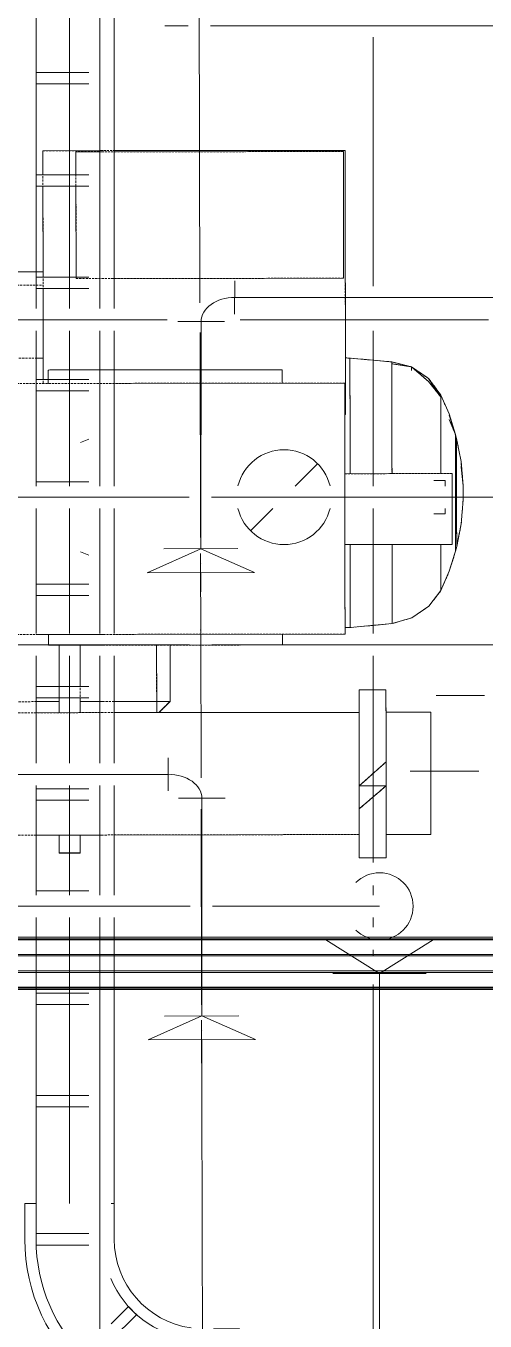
# Model space of a CAD drawing. Header units: centimetres. Extents: x -1906 to 5208, y -261 to 2955.
# Drawn here: x -1069.6 to -966.9, y 640.8 to 930.2 of the extents above; entities that cross this region are included whole.
import ezdxf

# ---------------------------------------------------------------- set-up
doc = ezdxf.new("R2010")
doc.units = ezdxf.units.CM
doc.linetypes.add('_Overhead', pattern=[0.47625, 0.3175, -0.15875])
doc.linetypes.add('Hidden', pattern=[0.714375, 0.47625, -0.238125])
for name, color, linetype, lineweight in [('A-DETL-HDLN', 7, 'Hidden', 18), ('E-CABL-TRAY', 7, 'Continuous', 18), ('E-CABL-TRAY-CNTR', 7, 'Continuous', 18), ('M-EQPM', 7, 'Continuous', 18), ('M-HVAC-DUCT', 7, 'Continuous', 18), ('P-PIPE', 7, 'Continuous', 18), ('S-BEAM', 7, 'Continuous', 18)]:
    doc.layers.add(name, color=color, linetype=linetype, lineweight=lineweight)
doc.layers.add('M-HVAC-DUCT-ANNO', color=7, linetype='Continuous', lineweight=18, true_color=0x007f00)

# ---------------------------------------------------------------- blocks, each defined once
blk = doc.blocks.new('Costanera Perfil Z - Parametrizado - h_22cm-V7-N01 - Planta trazado tuberias refrig exist_ - detalle 1')
at = {"layer": 'S-BEAM', "color": 254, "true_color": 0xcccccc}
for p, q in [((-5.84, 2399.57), (-5.84, 785.67)), ((-5.54, 2399.57), (-5.54, 785.67)), ((-5.5, 785.67), (-5.5, 2399.57)), ((-5.26, 2399.57), (-5.26, 785.67)), ((1.67, 2399.57), (1.67, 785.67)), ((2.01, 2399.57), (2.01, 785.67)), ((-2.01, 1586.08), (-2.01, 792.31)), ((-1.67, 1586.08), (-1.67, 792.31)), ((5.26, 1586.08), (5.26, 792.31)), ((5.5, 1586.08), (5.5, 792.31)), ((5.54, 1586.08), (5.54, 792.31)), ((5.84, 1586.08), (5.84, 792.31))]:
    blk.add_line(p, q, dxfattribs=at)
blk = doc.blocks.new('PQ_RVR_EST-01_ZZ_ZZ_MO_T_A_rvt-1-N01 - Planta trazado tuberias refrig exist_ - detalle 1')
at = {"layer": 'S-BEAM', "color": 254, "linetype": '_Overhead', "lineweight": 18, "true_color": 0xd4d4d4, "rotation": 269.9999999999998}
blk.add_blockref('Costanera Perfil Z - Parametrizado - h_22cm-V7-N01 - Planta trazado tuberias refrig exist_ - detalle 1', (-2533.25, 720.72), dxfattribs=at)
blk = doc.blocks.new('M_Round Transition - Angle - Reducción 45_-1376418-N01 - Planta trazado tuberias refrig exist_ - detalle 1')
at = {"layer": 'M-HVAC-DUCT', "color": 5, "true_color": 0x0000ff}
for p, q in [((7.46, 12.21), (5.65, 12.96)), ((5.65, -12.96), (7.46, -12.21))]:
    blk.add_line(p, q, dxfattribs=at)
blk = doc.blocks.new('EPC_Codo 90_ - Codo 90_-V38-N01 - Planta trazado tuberias refrig exist_ - detalle 1')
at = {"layer": 'E-CABL-TRAY'}
for p, q in [((-7.46, 38), (-10, 38)), ((-10, 38), (-10, 32.19)), ((-7.46, 32.2), (-7.46, 38)), ((10, 38), (7.46, 38)), ((7.46, 38), (7.46, 32.23)), ((10, 32.24), (10, 38)), ((-14.96, 13.16), (-13.16, 14.96)), ((-13.16, 14.96), (-7.51, 9.31)), ((-11.1, 9.31), (-14.96, 13.16)), ((-38, 9.31), (-38, 10)), ((-38, 10), (-30, 10)), ((-31.27, -7.46), (-31.27, 4.31)), ((-28.73, 4.31), (-28.73, -7.35)), ((-4.51, 2.71), (-6.1, 4.31)), ((-38, -10), (-38, -7.46)), ((-38, -7.46), (-30, -7.46)), ((-30, -10), (-38, -10))]:
    blk.add_line(p, q, dxfattribs=at)
for radius, start, end in [(20, 270, 351.8868), (22.54, 292.7436, 352.8159), (37.46, 326.33, 355.744), (40, 328.7866, 356.0225), (40, 270, 320.0324), (37.46, 270, 316.504)]:
    blk.add_arc((-30, 30), radius, start, end, dxfattribs=at)
blk = doc.blocks.new('bomba2 - bomba2-1346954-N01 - Planta trazado tuberias refrig exist_ - detalle 1')
at = {"layer": 'A-DETL-HDLN'}
for p, q in [((-143.42, 77.84), (-143.41, 80.06)), ((-143.42, 77.84), (-143.41, 80.06)), ((-143.41, 80.06), (-143.41, 80.82)), ((-143.41, 80.06), (-143.41, 80.82)), ((-137.41, 80.82), (-143.41, 80.82)), ((-137.42, 77.84), (-137.41, 80.06)), ((-137.41, 80.06), (-137.42, 77.84)), ((-137.41, 80.06), (-137.41, 80.82)), ((-137.41, 80.82), (-137.4, 80.06)), ((-137.4, 80.06), (-137.41, 80.82)), ((-137.41, 80.82), (-137.41, 80.06)), ((-137.4, 80.06), (-137.4, 77.84)), ((-137.4, 77.84), (-137.4, 80.06)), ((-75.04, 79.71), (-70.35, 79.71)), ((-75.04, 79.71), (-75.04, 79.61)), ((-70.35, 79.71), (-75.04, 79.71)), ((-75.04, 79.71), (-75.04, 79.61)), ((-70.36, 79.61), (-75.04, 79.61)), ((-75.04, 75.67), (-75.04, 79.61)), ((-75.04, 75.67), (-75.04, 79.61)), ((-70.36, 79.61), (-75.04, 79.61)), ((-70.36, 79.61), (-70.35, 79.71)), ((-70.35, 79.71), (-70.36, 79.61)), ((-70.36, 75.68), (-70.36, 79.61)), ((-70.36, 75.68), (-70.36, 79.61)), ((-70.35, 79.71), (-70.35, 75.68)), ((-70.35, 75.68), (-70.35, 79.71)), ((-153.41, 74.16), (-153.41, 75.62)), ((-153.41, 75.62), (-153.41, 74.16)), ((-143.42, 75.62), (-153.41, 75.62)), ((-143.42, 74.35), (-143.42, 77.84)), ((-143.42, 74.35), (-143.42, 77.84)), ((-137.42, 74.35), (-137.42, 77.84)), ((-137.42, 77.84), (-137.42, 74.35)), ((106.68, 75.81), (-137.41, 75.62)), ((-137.41, 75.62), (-137.41, 74.16)), ((-137.41, 75.62), (-137.41, 74.16)), ((-137.4, 77.84), (-137.39, 75.62)), ((-137.39, 75.62), (-137.4, 77.84)), ((-153.42, 71.38), (-153.41, 74.16)), ((-153.41, 74.16), (-153.42, 71.38)), ((-143.43, 69.86), (-143.42, 74.35)), ((-143.43, 69.86), (-143.42, 74.35)), ((-137.43, 69.86), (-137.42, 74.35)), ((-137.42, 74.35), (-137.43, 69.86)), ((-137.41, 74.16), (-137.42, 71.38)), ((-137.41, 74.16), (-137.42, 71.38)), ((-153.42, 67.59), (-153.42, 71.38)), ((-153.42, 67.59), (-153.42, 71.38)), ((-143.43, 64.74), (-137.43, 69.86)), ((-137.43, 69.86), (-143.43, 64.74)), ((-143.43, 64.74), (-143.43, 69.86)), ((-143.43, 64.74), (-143.43, 69.86)), ((-137.43, 64.74), (-137.43, 69.86)), ((-137.43, 69.86), (-137.43, 64.74)), ((-137.42, 71.38), (-137.42, 67.59)), ((-137.42, 71.38), (-137.42, 67.59)), ((-153.42, 63.2), (-153.42, 67.59)), ((-153.42, 63.2), (-153.42, 67.59)), ((-137.42, 67.59), (-137.42, 63.2)), ((-137.42, 67.59), (-137.42, 63.2)), ((-143.43, 59.4), (-137.43, 64.74)), ((-143.43, 59.4), (-137.43, 64.74)), ((-143.43, 59.4), (-143.43, 64.74)), ((-137.43, 64.74), (-143.43, 64.74)), ((-143.43, 64.74), (-137.43, 64.74)), ((-143.43, 59.4), (-143.43, 64.74)), ((-137.43, 59.4), (-137.43, 64.74)), ((-137.43, 64.74), (-137.43, 59.4)), ((-153.42, 58.69), (-153.42, 63.2)), ((-153.42, 58.69), (-153.42, 63.2)), ((-137.42, 63.2), (-137.42, 58.69)), ((-137.42, 63.2), (-137.42, 58.69)), ((-153.42, 54.55), (-153.42, 58.69)), ((-153.42, 54.55), (-153.42, 58.69)), ((-143.43, 54.28), (-143.43, 59.4)), ((-143.43, 54.28), (-143.43, 59.4)), ((-137.43, 54.28), (-137.43, 59.4)), ((-137.43, 59.4), (-137.43, 54.28)), ((-137.42, 58.69), (-137.42, 54.55)), ((-137.42, 58.69), (-137.42, 54.55)), ((-153.42, 51.22), (-153.42, 54.55)), ((-153.42, 51.22), (-153.42, 54.55)), ((-143.42, 49.79), (-143.43, 54.28)), ((-143.42, 49.79), (-143.43, 54.28)), ((-137.42, 49.79), (-137.43, 54.28)), ((-137.43, 54.28), (-137.42, 49.79)), ((-137.42, 54.55), (-137.42, 51.22)), ((-137.42, 54.55), (-137.42, 51.22)), ((-153.41, 49.07), (-153.42, 51.22)), ((-153.41, 49.07), (-153.42, 51.22)), ((-143.42, 46.29), (-143.42, 49.79)), ((-143.42, 46.29), (-143.42, 49.79)), ((-137.42, 51.22), (-137.41, 49.07)), ((-137.42, 51.22), (-137.41, 49.07)), ((-137.42, 46.29), (-137.42, 49.79)), ((-137.42, 49.79), (-137.42, 46.29)), ((-153.41, 48.32), (-153.41, 49.07)), ((-153.41, 48.32), (-153.41, 49.07)), ((-153.41, 48.32), (-143.42, 48.32)), ((-137.41, 48.32), (-137.41, 49.07)), ((-137.41, 48.32), (-137.41, 49.07)), ((-137.41, 48.32), (106.68, 48.32)), ((-137.4, 46.29), (-137.39, 48.32)), ((-137.4, 46.29), (-137.39, 48.32)), ((-95.16, 45.82), (-92.66, 48.32)), ((-92.66, 48.32), (-95.16, 45.82)), ((-92.16, 45.85), (-92.16, 48.32)), ((-92.16, 45.85), (-92.16, 48.32)), ((-75.04, 48.32), (-75.04, 33.24)), ((-75.04, 48.32), (-75.04, 33.24)), ((-70.36, 33.24), (-70.36, 48.32)), ((-70.36, 33.24), (-70.36, 48.32)), ((-70.35, 48.32), (-70.35, 33.24)), ((-70.35, 33.24), (-70.35, 48.32)), ((-143.41, 44.08), (-143.42, 46.29)), ((-143.41, 44.08), (-143.42, 46.29)), ((-143.41, 43.32), (-143.41, 44.08)), ((-143.41, 43.32), (-143.41, 44.08)), ((-137.41, 44.08), (-137.42, 46.29)), ((-137.41, 44.08), (-137.42, 46.29)), ((-137.41, 44.08), (-137.41, 43.32)), ((-137.41, 43.32), (-137.4, 44.08)), ((-137.41, 44.08), (-137.41, 43.32)), ((-137.41, 43.32), (-137.4, 44.08)), ((-137.4, 44.08), (-137.4, 46.29)), ((-137.4, 44.08), (-137.4, 46.29)), ((-95.16, 45.82), (-92.16, 45.85)), ((-95.16, 45.82), (-92.16, 45.85)), ((-95.16, 45.82), (-95.16, 33.24)), ((-95.16, 33.24), (-95.16, 45.82)), ((-75.04, 45.85), (-92.16, 45.85)), ((-92.16, 45.85), (-92.16, 33.24)), ((-75.04, 45.85), (-92.16, 45.85)), ((-92.16, 33.24), (-92.16, 45.85)), ((78.73, 45.85), (-70.35, 45.85)), ((78.73, 45.85), (-70.35, 45.85)), ((-143.41, 43.32), (-137.41, 43.32)), ((-120.28, 30.83), (-120.28, 33.24)), ((-67.98, 33.24), (-120.28, 33.24)), ((-120.28, 30.83), (-120.28, 33.24)), ((-67.98, 33.24), (-120.28, 33.24)), ((-67.98, 30.83), (-67.98, 33.24)), ((-67.98, 30.83), (-67.98, 33.24)), ((-144.82, 28.5), (-135.45, 29.36)), ((-135.45, 28.95), (-135.45, 29.36)), ((-135.45, 29.36), (-135.45, 28.95)), ((-135.45, 29.36), (-134.28, 29.35)), ((-135.45, 26.94), (-135.45, 28.95)), ((-135.45, 28.95), (-135.45, 26.94)), ((-134.28, 30.83), (-134.28, 30.63)), ((-134.28, 30.63), (-134.28, 30.83)), ((-134.28, 30.83), (-54.28, 30.83)), ((-134.28, 30.63), (-134.28, 29.8)), ((-134.28, 29.8), (-134.28, 30.63)), ((-134.28, 29.8), (-134.28, 28.4)), ((-134.28, 28.4), (-134.28, 29.8)), ((-149.24, 27.18), (-153.02, 24.64)), ((-144.82, 28.5), (-149.24, 27.18)), ((-145.24, 28.37), (-144.82, 28.5)), ((-144.82, 28.5), (-144.82, 28.1)), ((-144.82, 28.5), (-144.82, 28.1)), ((-144.82, 28.1), (-144.82, 26.15)), ((-144.82, 28.1), (-144.82, 26.15)), ((-144.82, 26.15), (-144.82, 22.75)), ((-144.82, 26.15), (-144.82, 22.75)), ((-135.45, 23.44), (-135.45, 26.94)), ((-135.45, 26.94), (-135.45, 23.44)), ((-134.28, 28.4), (-134.28, 26.48)), ((-134.28, 26.48), (-134.28, 28.4)), ((-134.28, 26.48), (-134.28, 24.14)), ((-134.28, 24.14), (-134.28, 26.48)), ((-155.74, 21.09), (-153.02, 24.64)), ((-135.45, 18.64), (-135.45, 23.44)), ((-135.45, 23.44), (-135.45, 18.64)), ((-134.28, 24.14), (-134.28, 21.44)), ((-134.28, 21.44), (-134.28, 24.14)), ((-155.74, 21.09), (-157.6, 16.83)), ((-155.74, 21.09), (-156.47, 19.41)), ((-155.34, 21.61), (-155.74, 21.09)), ((-155.74, 21.09), (-155.74, 20.68)), ((-155.74, 21.09), (-155.74, 20.68)), ((-155.74, 20.68), (-155.74, 18.69)), ((-155.74, 18.69), (-155.74, 20.68)), ((-144.82, 22.75), (-144.82, 18.08)), ((-144.82, 18.08), (-144.82, 22.75)), ((-134.28, 21.44), (-134.28, 18.46)), ((-134.28, 18.46), (-134.28, 21.44)), ((-155.74, 18.69), (-155.74, 15.25)), ((-155.74, 18.69), (-155.74, 15.25)), ((-144.82, 18.08), (-144.82, 12.4)), ((-144.82, 12.4), (-144.82, 18.08)), ((-135.45, 12.79), (-135.45, 18.64)), ((-135.45, 18.64), (-135.45, 12.79)), ((-134.28, 18.46), (-134.28, 11.9)), ((-134.28, 11.9), (-134.28, 18.46)), ((-157.6, 16.83), (-159, 12.3)), ((-155.74, 15.25), (-155.74, 10.84)), ((-155.74, 15.25), (-155.74, 10.84)), ((-159.26, 11.3), (-159, 12.3)), ((-159, 12.3), (-159, 10.73)), ((-159, 12.3), (-159, 10.73)), ((-144.82, 12.4), (-144.82, 10.84)), ((-144.82, 12.4), (-144.82, 10.84)), ((-135.45, 10.84), (-135.45, 12.79)), ((-135.45, 10.84), (-135.45, 12.79)), ((-134.28, 11.9), (-134.28, 4.89)), ((-134.28, 4.89), (-134.28, 11.9)), ((-159.26, 11.3), (-160.29, 6.22)), ((-160.29, 6.22), (-159.26, 11.3)), ((-159.26, 11.3), (-159.26, 9.85)), ((-159.26, 11.3), (-159.26, 9.85)), ((-159.26, 9.85), (-159.26, 7.12)), ((-159.26, 7.12), (-159.26, 9.85)), ((-159, 10.73), (-159, 7.77)), ((-159, 10.73), (-159, 7.77)), ((-158.28, 10.05), (-158.28, 10.84)), ((-158.28, 10.05), (-158.28, 10.84)), ((-158.28, 10.84), (-134.28, 10.84)), ((-158.28, 7.85), (-158.28, 10.05)), ((-158.28, 10.05), (-158.28, 7.85)), ((-160.71, 0.85), (-160.29, 6.22)), ((-159.26, 7.12), (-159.26, 3.44)), ((-159.26, 3.44), (-159.26, 7.12)), ((-159, 3.79), (-159, 7.77)), ((-159, 3.79), (-159, 7.77)), ((-158.28, 4.68), (-158.28, 7.85)), ((-158.28, 7.85), (-158.28, 4.68)), ((-159.26, -0.74), (-159.26, 3.44)), ((-159.26, -0.74), (-159.26, 3.44)), ((-159, -0.74), (-159, 3.79)), ((-159, 3.79), (-159, -0.74)), ((-158.28, 1.15), (-158.28, 4.68)), ((-158.28, 4.68), (-158.28, 1.15)), ((-134.28, 4.89), (-134.28, -2.23)), ((-134.28, -2.23), (-134.28, 4.89)), ((-160.75, -0.74), (-160.71, 0.85)), ((-160.71, 0.85), (-160.75, -0.74)), ((-160.71, 0.3), (-160.75, -0.74)), ((-160.71, 0.3), (-160.75, -0.74)), ((-160.71, 0.85), (-160.71, 0.3)), ((-160.71, 0.3), (-160.71, 0.85)), ((-160.71, -0.74), (-160.71, 0.3)), ((-160.71, 0.3), (-160.71, -0.74)), ((-158.28, -2.03), (-158.28, 1.15)), ((-158.28, -2.03), (-158.28, 1.15)), ((-160.75, -0.74), (-160.71, -0.74)), ((-160.71, -0.74), (-160.75, -0.74)), ((-160.71, -2.33), (-160.75, -0.74)), ((-160.71, -2.33), (-160.75, -0.74)), ((-160.75, -0.74), (-160.71, -1.78)), ((-160.71, -1.78), (-160.75, -0.74)), ((-160.71, -1.78), (-160.71, -0.74)), ((-160.71, -0.74), (-160.71, -1.78)), ((-160.71, -1.78), (-160.71, -2.33)), ((-160.71, -2.33), (-160.71, -1.78)), ((-160.71, -2.33), (-160.29, -6.66)), ((-160.29, -6.66), (-160.71, -2.33)), ((-160.71, -2.33), (-160.29, -7.7)), ((-160.71, -2.33), (-160.29, -7.7)), ((-160.71, -2.33), (-160.29, -7.59)), ((-160.29, -7.59), (-160.71, -2.33)), ((-160.29, -7.23), (-160.71, -2.33)), ((-160.29, -7.23), (-160.71, -2.33)), ((-159.26, -0.74), (-159.26, -4.92)), ((-159.26, -0.74), (-159.26, -4.92)), ((-159, -5.27), (-159, -0.74)), ((-159, -0.74), (-159, -5.27)), ((-158.28, -4.22), (-158.28, -2.03)), ((-158.28, -4.22), (-158.28, -2.03)), ((-134.28, -2.23), (-134.28, -9.1)), ((-134.28, -9.1), (-134.28, -2.23)), ((-159.26, -4.92), (-159.26, -8.6)), ((-159.26, -8.6), (-159.26, -4.92)), ((-159, -5.27), (-159, -9.25)), ((-159, -5.27), (-159, -9.25)), ((-158.28, -5.01), (-158.28, -4.22)), ((-158.28, -4.22), (-158.28, -5.01)), ((-158.28, -5.01), (-134.28, -5.01)), ((-158.28, -5.01), (-134.28, -5.01)), ((-155.74, -6.64), (-155.74, -5.01)), ((-155.74, -5.01), (-155.74, -6.64)), ((-144.82, -5.01), (-144.82, -7.49)), ((-144.82, -5.01), (-144.82, -7.49)), ((-135.45, -7.69), (-135.45, -5.01)), ((-135.45, -5.01), (-135.45, -7.69)), ((-160.29, -7.7), (-159.26, -12.78)), ((-160.29, -7.7), (-159.26, -12.78)), ((-159.26, -8.6), (-159.26, -11.33)), ((-159.26, -8.6), (-159.26, -11.33)), ((-155.74, -6.64), (-155.74, -12.11)), ((-155.74, -12.11), (-155.74, -6.64)), ((-144.82, -7.49), (-144.82, -13.88)), ((-144.82, -7.49), (-144.82, -13.88)), ((-135.45, -7.69), (-135.45, -14.27)), ((-135.45, -7.69), (-135.45, -14.27)), ((-159.26, -11.33), (-159.26, -12.78)), ((-159.26, -12.78), (-159.26, -11.33)), ((-159, -9.25), (-159, -12.21)), ((-159, -9.25), (-159, -12.21)), ((-134.28, -9.1), (-134.28, -12.33)), ((-134.28, -12.33), (-134.28, -9.1)), ((-159.26, -12.78), (-159, -13.78)), ((-159, -12.21), (-159, -13.78)), ((-159, -12.21), (-159, -13.78)), ((-157.6, -17.13), (-159, -13.78)), ((-157.6, -17.13), (-159, -13.78)), ((-157.6, -18.07), (-159, -13.78)), ((-157.6, -18.07), (-159, -13.78)), ((-157.6, -18.39), (-159, -13.78)), ((-157.6, -18.39), (-159, -13.78)), ((-155.74, -12.11), (-155.74, -16.73)), ((-155.74, -16.73), (-155.74, -12.11)), ((-144.82, -13.88), (-144.82, -19.56)), ((-144.82, -13.88), (-144.82, -19.56)), ((-135.45, -14.27), (-135.45, -20.12)), ((-135.45, -14.27), (-135.45, -20.12)), ((-134.28, -12.33), (-134.28, -15.36)), ((-134.28, -15.36), (-134.28, -12.33)), ((-155.74, -16.73), (-155.74, -20.17)), ((-155.74, -16.73), (-155.74, -20.17)), ((-134.28, -15.36), (-134.28, -18.11)), ((-134.28, -18.11), (-134.28, -15.36)), ((-157.6, -18.39), (-155.74, -22.57)), ((-155.74, -20.17), (-155.74, -22.16)), ((-155.74, -20.17), (-155.74, -22.16)), ((-144.82, -19.56), (-144.82, -24.23)), ((-144.82, -19.56), (-144.82, -24.23)), ((-135.45, -20.12), (-135.45, -24.92)), ((-135.45, -20.12), (-135.45, -24.92)), ((-134.43, -18.26), (-134.28, -18.26)), ((-134.43, -18.26), (-134.43, -77.26)), ((-134.43, -18.26), (-134.43, -77.26)), ((-134.43, -18.26), (-134.28, -18.26)), ((-134.28, -18.11), (-134.28, -20.52)), ((-134.28, -20.52), (-134.28, -18.11)), ((-153.02, -25.6), (-155.74, -22.16)), ((-153.02, -25.6), (-155.74, -22.16)), ((-155.74, -22.16), (-153.02, -26.29)), ((-155.74, -22.16), (-155.74, -22.57)), ((-155.74, -22.16), (-153.02, -26.29)), ((-155.74, -22.16), (-155.74, -22.57)), ((-155.74, -22.57), (-153.02, -26.29)), ((-155.74, -22.57), (-153.02, -26.29)), ((-134.28, -20.52), (-134.28, -22.51)), ((-134.28, -22.51), (-134.28, -20.52)), ((-134.28, -22.51), (-134.28, -24.01)), ((-134.28, -24.01), (-134.28, -22.51)), ((-153.02, -25.6), (-149.24, -28.85)), ((-153.02, -25.6), (-149.24, -28.85)), ((-144.82, -24.23), (-144.82, -27.63)), ((-144.82, -24.23), (-144.82, -27.63)), ((-135.45, -24.92), (-135.45, -28.42)), ((-135.45, -24.92), (-135.45, -28.42)), ((-134.28, -24.01), (-134.28, -24.94)), ((-134.28, -24.94), (-134.28, -24.01)), ((-134.28, -24.94), (-134.28, -25.26)), ((-134.28, -25.26), (-134.28, -24.94)), ((-134.28, -25.26), (-54.28, -25.26)), ((-120.28, -28.26), (-120.28, -25.26)), ((-120.28, -25.26), (-120.28, -28.26)), ((-67.98, -28.26), (-67.98, -25.26)), ((-67.98, -25.26), (-67.98, -28.26)), ((-66.87, -77.26), (-66.87, -25.26)), ((-66.87, -77.26), (-66.87, -25.26)), ((-149.24, -28.85), (-153.02, -26.29)), ((-153.02, -26.29), (-149.24, -28.85)), ((-149.24, -28.09), (-149.24, -28.85)), ((-149.24, -28.09), (-149.24, -28.85)), ((-149.24, -28.85), (-144.82, -29.58)), ((-144.82, -29.58), (-149.24, -28.85)), ((-149.24, -28.85), (-144.82, -29.98)), ((-144.82, -29.98), (-149.24, -28.85)), ((-144.82, -27.63), (-144.82, -29.58)), ((-144.82, -29.58), (-144.82, -27.63)), ((-135.45, -30.43), (-135.45, -28.42)), ((-135.45, -28.42), (-135.45, -30.43)), ((-67.98, -28.26), (-120.28, -28.26)), ((-120.28, -28.26), (-67.98, -28.26)), ((-144.82, -29.58), (-144.82, -29.98)), ((-144.82, -29.58), (-144.82, -29.98)), ((-144.82, -29.98), (-135.45, -30.84)), ((-135.45, -30.84), (-135.45, -30.43)), ((-135.45, -30.43), (-135.45, -30.84)), ((-135.45, -30.84), (-134.43, -30.88)), ((-135.45, -30.84), (-134.43, -30.88)), ((8.52, -30.94), (-66.87, -30.94)), ((-74.25, -48.69), (-134.03, -48.69)), ((-134.03, -48.69), (-134.03, -77)), ((-74.25, -48.69), (-134.03, -48.69)), ((-134.03, -77), (-134.03, -48.69)), ((-74.25, -77), (-74.25, -48.69)), ((-74.25, -77), (-74.25, -48.69)), ((100.41, -47.2), (-66.87, -47.2)), ((100.41, -47.2), (-66.87, -47.2)), ((-66.87, -50.2), (100.41, -50.2)), ((100.41, -50.2), (-66.87, -50.2)), ((-66.87, -77.26), (-134.43, -77.26)), ((-66.87, -77.26), (-134.43, -77.26)), ((-134.03, -77), (-74.25, -77)), ((-74.25, -77), (-134.03, -77))]:
    blk.add_line(p, q, dxfattribs=at)
at = {"layer": 'M-EQPM'}
for p, q in [((-143.42, 77.84), (-143.41, 80.06)), ((-143.42, 77.84), (-143.41, 80.06)), ((-143.41, 80.06), (-143.41, 80.82)), ((-143.41, 80.06), (-143.41, 80.82)), ((-137.41, 80.82), (-143.41, 80.82)), ((-137.42, 77.84), (-137.41, 80.06)), ((-137.41, 80.06), (-137.42, 77.84)), ((-137.41, 80.06), (-137.41, 80.82)), ((-137.41, 80.82), (-137.4, 80.06)), ((-137.4, 80.06), (-137.41, 80.82)), ((-137.41, 80.82), (-137.41, 80.06)), ((-137.4, 80.06), (-137.4, 77.84)), ((-137.4, 77.84), (-137.4, 80.06)), ((-75.04, 79.71), (-70.35, 79.71)), ((-75.04, 79.71), (-75.04, 79.61)), ((-70.35, 79.71), (-75.04, 79.71)), ((-75.04, 79.71), (-75.04, 79.61)), ((-70.36, 79.61), (-75.04, 79.61)), ((-75.04, 75.67), (-75.04, 79.61)), ((-75.04, 75.67), (-75.04, 79.61)), ((-70.36, 79.61), (-75.04, 79.61)), ((-70.36, 79.61), (-70.35, 79.71)), ((-70.35, 79.71), (-70.36, 79.61)), ((-70.36, 75.68), (-70.36, 79.61)), ((-70.36, 75.68), (-70.36, 79.61)), ((-70.35, 79.71), (-70.35, 75.68)), ((-70.35, 75.68), (-70.35, 79.71)), ((-153.41, 74.16), (-153.41, 75.62)), ((-153.41, 75.62), (-153.41, 74.16)), ((-143.42, 75.62), (-153.41, 75.62)), ((-143.42, 74.35), (-143.42, 77.84)), ((-143.42, 74.35), (-143.42, 77.84)), ((-137.42, 74.35), (-137.42, 77.84)), ((-137.42, 77.84), (-137.42, 74.35)), ((-82.63, 75.67), (-137.41, 75.62)), ((-137.41, 75.62), (-137.41, 74.16)), ((-137.41, 75.62), (-137.41, 74.16)), ((-137.4, 77.84), (-137.39, 75.62)), ((-137.39, 75.62), (-137.4, 77.84)), ((-65.17, 75.68), (-80.09, 75.67)), ((-153.42, 71.38), (-153.41, 74.16)), ((-153.41, 74.16), (-153.42, 71.38)), ((-143.43, 69.86), (-143.42, 74.35)), ((-143.43, 69.86), (-143.42, 74.35)), ((-137.43, 69.86), (-137.42, 74.35)), ((-137.42, 74.35), (-137.43, 69.86)), ((-137.41, 74.16), (-137.42, 71.38)), ((-137.41, 74.16), (-137.42, 71.38)), ((-153.42, 67.59), (-153.42, 71.38)), ((-153.42, 67.59), (-153.42, 71.38)), ((-143.43, 64.74), (-137.43, 69.86)), ((-137.43, 69.86), (-143.43, 64.74)), ((-143.43, 64.74), (-143.43, 69.86)), ((-143.43, 64.74), (-143.43, 69.86)), ((-137.43, 64.74), (-137.43, 69.86)), ((-137.43, 69.86), (-137.43, 64.74)), ((-137.42, 71.38), (-137.42, 67.59)), ((-137.42, 71.38), (-137.42, 67.59)), ((-153.42, 63.2), (-153.42, 67.59)), ((-153.42, 63.2), (-153.42, 67.59)), ((-137.42, 67.59), (-137.42, 63.2)), ((-137.42, 67.59), (-137.42, 63.2)), ((-143.43, 59.4), (-137.43, 64.74)), ((-143.43, 59.4), (-137.43, 64.74)), ((-143.43, 59.4), (-143.43, 64.74)), ((-137.43, 64.74), (-143.43, 64.74)), ((-143.43, 64.74), (-137.43, 64.74)), ((-143.43, 59.4), (-143.43, 64.74)), ((-137.43, 59.4), (-137.43, 64.74)), ((-137.43, 64.74), (-137.43, 59.4)), ((-153.42, 58.69), (-153.42, 63.2)), ((-153.42, 58.69), (-153.42, 63.2)), ((-137.42, 63.2), (-137.42, 58.69)), ((-137.42, 63.2), (-137.42, 58.69)), ((-153.42, 54.55), (-153.42, 58.69)), ((-153.42, 54.55), (-153.42, 58.69)), ((-143.43, 54.28), (-143.43, 59.4)), ((-143.43, 54.28), (-143.43, 59.4)), ((-137.43, 54.28), (-137.43, 59.4)), ((-137.43, 59.4), (-137.43, 54.28)), ((-137.42, 58.69), (-137.42, 54.55)), ((-137.42, 58.69), (-137.42, 54.55)), ((-153.42, 51.22), (-153.42, 54.55)), ((-153.42, 51.22), (-153.42, 54.55)), ((-143.42, 49.79), (-143.43, 54.28)), ((-143.42, 49.79), (-143.43, 54.28)), ((-137.42, 49.79), (-137.43, 54.28)), ((-137.43, 54.28), (-137.42, 49.79)), ((-137.42, 54.55), (-137.42, 51.22)), ((-137.42, 54.55), (-137.42, 51.22)), ((-153.41, 49.07), (-153.42, 51.22)), ((-153.41, 49.07), (-153.42, 51.22)), ((-143.42, 46.29), (-143.42, 49.79)), ((-143.42, 46.29), (-143.42, 49.79)), ((-137.42, 51.22), (-137.41, 49.07)), ((-137.42, 51.22), (-137.41, 49.07)), ((-137.42, 46.29), (-137.42, 49.79)), ((-137.42, 49.79), (-137.42, 46.29)), ((-153.41, 48.32), (-153.41, 49.07)), ((-153.41, 48.32), (-153.41, 49.07)), ((-153.41, 48.32), (-143.42, 48.32)), ((-137.41, 48.32), (-137.41, 49.07)), ((-137.41, 48.32), (-137.41, 49.07)), ((-137.41, 48.32), (-82.66, 48.32)), ((-137.4, 46.29), (-137.39, 48.32)), ((-137.4, 46.29), (-137.39, 48.32)), ((-95.16, 45.82), (-92.66, 48.32)), ((-92.66, 48.32), (-95.16, 45.82)), ((-92.16, 45.85), (-92.16, 48.32)), ((-92.16, 45.85), (-92.16, 48.32)), ((-80.12, 48.32), (-65.2, 48.32)), ((-75.04, 48.32), (-75.04, 44.99)), ((-75.04, 48.32), (-75.04, 44.99)), ((-70.36, 44.98), (-70.36, 48.32)), ((-70.36, 44.98), (-70.36, 48.32)), ((-70.35, 48.32), (-70.35, 44.98)), ((-70.35, 44.98), (-70.35, 48.32)), ((-143.41, 44.08), (-143.42, 46.29)), ((-143.41, 44.08), (-143.42, 46.29)), ((-143.41, 43.32), (-143.41, 44.08)), ((-143.41, 43.32), (-143.41, 44.08)), ((-137.41, 44.08), (-137.42, 46.29)), ((-137.41, 44.08), (-137.42, 46.29)), ((-137.41, 44.08), (-137.41, 43.32)), ((-137.41, 43.32), (-137.4, 44.08)), ((-137.41, 44.08), (-137.41, 43.32)), ((-137.41, 43.32), (-137.4, 44.08)), ((-137.4, 44.08), (-137.4, 46.29)), ((-137.4, 44.08), (-137.4, 46.29)), ((-95.16, 45.82), (-92.16, 45.85)), ((-95.16, 45.82), (-92.16, 45.85)), ((-95.16, 45.82), (-95.16, 33.24)), ((-95.16, 33.24), (-95.16, 45.82)), ((-82.67, 45.85), (-92.16, 45.85)), ((-92.16, 45.85), (-92.16, 33.24)), ((-82.67, 45.85), (-92.16, 45.85)), ((-92.16, 33.24), (-92.16, 45.85)), ((-75.04, 45.85), (-80.13, 45.85)), ((-75.04, 45.85), (-80.13, 45.85)), ((-65.21, 45.85), (-70.35, 45.85)), ((-65.21, 45.85), (-70.35, 45.85)), ((-143.41, 43.32), (-137.41, 43.32)), ((-75.04, 42.45), (-75.04, 33.24)), ((-75.04, 42.45), (-75.04, 33.24)), ((-70.36, 33.24), (-70.36, 42.44)), ((-70.36, 33.24), (-70.36, 42.44)), ((-70.35, 42.44), (-70.35, 33.24)), ((-70.35, 33.24), (-70.35, 42.44)), ((-120.28, 30.83), (-120.28, 33.24)), ((-82.68, 33.24), (-120.28, 33.24)), ((-120.28, 30.83), (-120.28, 33.24)), ((-82.68, 33.24), (-120.28, 33.24)), ((-67.98, 33.24), (-80.14, 33.24)), ((-67.98, 33.24), (-80.14, 33.24)), ((-67.98, 30.83), (-67.98, 33.24)), ((-67.98, 30.83), (-67.98, 33.24)), ((-144.82, 28.5), (-135.45, 29.36)), ((-135.45, 28.95), (-135.45, 29.36)), ((-135.45, 29.36), (-135.45, 28.95)), ((-135.45, 29.36), (-134.28, 29.35)), ((-135.45, 26.94), (-135.45, 28.95)), ((-135.45, 28.95), (-135.45, 26.94)), ((-134.28, 30.83), (-134.28, 30.63)), ((-134.28, 30.63), (-134.28, 30.83)), ((-134.28, 30.83), (-82.68, 30.83)), ((-134.28, 30.63), (-134.28, 29.8)), ((-134.28, 29.8), (-134.28, 30.63)), ((-134.28, 29.8), (-134.28, 28.4)), ((-134.28, 28.4), (-134.28, 29.8)), ((-80.14, 30.83), (-65.22, 30.83)), ((-149.24, 27.18), (-153.02, 24.64)), ((-144.82, 28.5), (-149.24, 27.18)), ((-145.24, 28.37), (-144.82, 28.5)), ((-144.82, 28.5), (-144.82, 28.1)), ((-144.82, 28.5), (-144.82, 28.1)), ((-144.82, 28.1), (-144.82, 26.15)), ((-144.82, 28.1), (-144.82, 26.15)), ((-144.82, 26.15), (-144.82, 22.75)), ((-144.82, 26.15), (-144.82, 22.75)), ((-135.45, 23.44), (-135.45, 26.94)), ((-135.45, 26.94), (-135.45, 23.44)), ((-134.28, 28.4), (-134.28, 26.48)), ((-134.28, 26.48), (-134.28, 28.4)), ((-134.28, 26.48), (-134.28, 24.14)), ((-134.28, 24.14), (-134.28, 26.48)), ((-155.74, 21.09), (-153.02, 24.64)), ((-135.45, 18.64), (-135.45, 23.44)), ((-135.45, 23.44), (-135.45, 18.64)), ((-134.28, 24.14), (-134.28, 21.44)), ((-134.28, 21.44), (-134.28, 24.14)), ((-155.74, 21.09), (-157.6, 16.83)), ((-155.74, 21.09), (-156.47, 19.41)), ((-155.34, 21.61), (-155.74, 21.09)), ((-155.74, 21.09), (-155.74, 20.68)), ((-155.74, 21.09), (-155.74, 20.68)), ((-155.74, 20.68), (-155.74, 18.69)), ((-155.74, 18.69), (-155.74, 20.68)), ((-144.82, 22.75), (-144.82, 18.08)), ((-144.82, 18.08), (-144.82, 22.75)), ((-134.28, 21.44), (-134.28, 18.46)), ((-134.28, 18.46), (-134.28, 21.44)), ((-155.74, 18.69), (-155.74, 15.25)), ((-155.74, 18.69), (-155.74, 15.25)), ((-144.82, 18.08), (-144.82, 12.4)), ((-144.82, 12.4), (-144.82, 18.08)), ((-135.45, 12.79), (-135.45, 18.64)), ((-135.45, 18.64), (-135.45, 12.79)), ((-134.28, 18.46), (-134.28, 11.9)), ((-134.28, 11.9), (-134.28, 18.46)), ((-157.6, 16.83), (-159, 12.3)), ((-155.74, 15.25), (-155.74, 10.84)), ((-155.74, 15.25), (-155.74, 10.84)), ((-159.26, 11.3), (-159, 12.3)), ((-159, 12.3), (-159, 10.73)), ((-159, 12.3), (-159, 10.73)), ((-144.82, 12.4), (-144.82, 10.84)), ((-144.82, 12.4), (-144.82, 10.84)), ((-135.45, 10.84), (-135.45, 12.79)), ((-135.45, 10.84), (-135.45, 12.79)), ((-134.28, 11.9), (-134.28, 4.89)), ((-134.28, 4.89), (-134.28, 11.9)), ((-159.26, 11.3), (-160.29, 6.22)), ((-160.29, 6.22), (-159.26, 11.3)), ((-159.26, 11.3), (-159.26, 9.85)), ((-159.26, 11.3), (-159.26, 9.85)), ((-159.26, 9.85), (-159.26, 7.12)), ((-159.26, 7.12), (-159.26, 9.85)), ((-159, 10.73), (-159, 7.77)), ((-159, 10.73), (-159, 7.77)), ((-158.28, 10.05), (-158.28, 10.84)), ((-158.28, 10.05), (-158.28, 10.84)), ((-158.28, 10.84), (-134.28, 10.84)), ((-158.28, 7.85), (-158.28, 10.05)), ((-158.28, 10.05), (-158.28, 7.85)), ((-160.71, 0.85), (-160.29, 6.22)), ((-159.26, 7.12), (-159.26, 3.44)), ((-159.26, 3.44), (-159.26, 7.12)), ((-159, 3.79), (-159, 7.77)), ((-159, 3.79), (-159, 7.77)), ((-158.28, 4.68), (-158.28, 7.85)), ((-158.28, 7.85), (-158.28, 4.68)), ((-159.26, -0.74), (-159.26, 3.44)), ((-159.26, -0.74), (-159.26, 3.44)), ((-159, -0.74), (-159, 3.79)), ((-159, 3.79), (-159, -0.74)), ((-158.28, 1.15), (-158.28, 4.68)), ((-158.28, 4.68), (-158.28, 1.15)), ((-134.28, 4.89), (-134.28, -2.23)), ((-134.28, -2.23), (-134.28, 4.89)), ((-160.75, -0.74), (-160.71, 0.85)), ((-160.71, 0.85), (-160.75, -0.74)), ((-160.71, 0.3), (-160.75, -0.74)), ((-160.71, 0.3), (-160.75, -0.74)), ((-160.71, 0.85), (-160.71, 0.3)), ((-160.71, 0.3), (-160.71, 0.85)), ((-160.71, -0.74), (-160.71, 0.3)), ((-160.71, 0.3), (-160.71, -0.74)), ((-158.28, -2.03), (-158.28, 1.15)), ((-158.28, -2.03), (-158.28, 1.15)), ((-160.75, -0.74), (-160.71, -0.74)), ((-160.71, -0.74), (-160.75, -0.74)), ((-160.71, -2.33), (-160.75, -0.74)), ((-160.71, -2.33), (-160.75, -0.74)), ((-160.75, -0.74), (-160.71, -1.78)), ((-160.71, -1.78), (-160.75, -0.74)), ((-160.71, -1.78), (-160.71, -0.74)), ((-160.71, -0.74), (-160.71, -1.78)), ((-160.71, -1.78), (-160.71, -2.33)), ((-160.71, -2.33), (-160.71, -1.78)), ((-160.71, -2.33), (-160.29, -6.66)), ((-160.29, -6.66), (-160.71, -2.33)), ((-160.71, -2.33), (-160.29, -7.7)), ((-160.71, -2.33), (-160.29, -7.7)), ((-160.71, -2.33), (-160.29, -7.59)), ((-160.29, -7.59), (-160.71, -2.33)), ((-160.29, -7.23), (-160.71, -2.33)), ((-160.29, -7.23), (-160.71, -2.33)), ((-159.26, -0.74), (-159.26, -4.92)), ((-159.26, -0.74), (-159.26, -4.92)), ((-159, -5.27), (-159, -0.74)), ((-159, -0.74), (-159, -5.27)), ((-158.28, -4.22), (-158.28, -2.03)), ((-158.28, -4.22), (-158.28, -2.03)), ((-134.28, -2.23), (-134.28, -9.1)), ((-134.28, -9.1), (-134.28, -2.23)), ((-159.26, -4.92), (-159.26, -8.6)), ((-159.26, -8.6), (-159.26, -4.92)), ((-159, -5.27), (-159, -9.25)), ((-159, -5.27), (-159, -9.25)), ((-158.28, -5.01), (-158.28, -4.22)), ((-158.28, -4.22), (-158.28, -5.01)), ((-158.28, -5.01), (-134.28, -5.01)), ((-158.28, -5.01), (-134.28, -5.01)), ((-155.74, -6.64), (-155.74, -5.01)), ((-155.74, -5.01), (-155.74, -6.64)), ((-144.82, -5.01), (-144.82, -7.49)), ((-144.82, -5.01), (-144.82, -7.49)), ((-135.45, -7.69), (-135.45, -5.01)), ((-135.45, -5.01), (-135.45, -7.69)), ((-160.29, -7.7), (-159.26, -12.78)), ((-160.29, -7.7), (-159.26, -12.78)), ((-159.26, -8.6), (-159.26, -11.33)), ((-159.26, -8.6), (-159.26, -11.33)), ((-155.74, -6.64), (-155.74, -12.11)), ((-155.74, -12.11), (-155.74, -6.64)), ((-144.82, -7.49), (-144.82, -13.88)), ((-144.82, -7.49), (-144.82, -13.88)), ((-135.45, -7.69), (-135.45, -14.27)), ((-135.45, -7.69), (-135.45, -14.27)), ((-159.26, -11.33), (-159.26, -12.78)), ((-159.26, -12.78), (-159.26, -11.33)), ((-159, -9.25), (-159, -12.21)), ((-159, -9.25), (-159, -12.21)), ((-134.28, -9.1), (-134.28, -12.33)), ((-134.28, -12.33), (-134.28, -9.1)), ((-159.26, -12.78), (-159, -13.78)), ((-159, -12.21), (-159, -13.78)), ((-159, -12.21), (-159, -13.78)), ((-157.6, -17.13), (-159, -13.78)), ((-157.6, -17.13), (-159, -13.78)), ((-157.6, -18.07), (-159, -13.78)), ((-157.6, -18.07), (-159, -13.78)), ((-157.6, -18.39), (-159, -13.78)), ((-157.6, -18.39), (-159, -13.78)), ((-155.74, -12.11), (-155.74, -16.73)), ((-155.74, -16.73), (-155.74, -12.11)), ((-144.82, -13.88), (-144.82, -19.56)), ((-144.82, -13.88), (-144.82, -19.56)), ((-135.45, -14.27), (-135.45, -20.12)), ((-135.45, -14.27), (-135.45, -20.12)), ((-134.28, -12.33), (-134.28, -15.36)), ((-134.28, -15.36), (-134.28, -12.33)), ((-155.74, -16.73), (-155.74, -20.17)), ((-155.74, -16.73), (-155.74, -20.17)), ((-134.28, -15.36), (-134.28, -18.11)), ((-134.28, -18.11), (-134.28, -15.36)), ((-157.6, -18.39), (-155.74, -22.57)), ((-155.74, -20.17), (-155.74, -22.16)), ((-155.74, -20.17), (-155.74, -22.16)), ((-144.82, -19.56), (-144.82, -24.23)), ((-144.82, -19.56), (-144.82, -24.23)), ((-135.45, -20.12), (-135.45, -24.92)), ((-135.45, -20.12), (-135.45, -24.92)), ((-134.43, -18.26), (-134.28, -18.26)), ((-134.43, -18.26), (-134.43, -77.26)), ((-134.43, -18.26), (-134.43, -77.26)), ((-134.43, -18.26), (-134.28, -18.26)), ((-134.28, -18.11), (-134.28, -20.52)), ((-134.28, -20.52), (-134.28, -18.11)), ((-153.02, -25.6), (-155.74, -22.16)), ((-153.02, -25.6), (-155.74, -22.16)), ((-155.74, -22.16), (-153.02, -26.29)), ((-155.74, -22.16), (-155.74, -22.57)), ((-155.74, -22.16), (-153.02, -26.29)), ((-155.74, -22.16), (-155.74, -22.57)), ((-155.74, -22.57), (-153.02, -26.29)), ((-155.74, -22.57), (-153.02, -26.29)), ((-134.28, -20.52), (-134.28, -22.51)), ((-134.28, -22.51), (-134.28, -20.52)), ((-134.28, -22.51), (-134.28, -24.01)), ((-134.28, -24.01), (-134.28, -22.51)), ((-153.02, -25.6), (-149.24, -28.85)), ((-153.02, -25.6), (-149.24, -28.85)), ((-144.82, -24.23), (-144.82, -27.63)), ((-144.82, -24.23), (-144.82, -27.63)), ((-135.45, -24.92), (-135.45, -28.42)), ((-135.45, -24.92), (-135.45, -28.42)), ((-134.28, -24.01), (-134.28, -24.94)), ((-134.28, -24.94), (-134.28, -24.01)), ((-134.28, -24.94), (-134.28, -25.26)), ((-134.28, -25.26), (-134.28, -24.94)), ((-134.28, -25.26), (-82.75, -25.26)), ((-120.28, -28.26), (-120.28, -25.26)), ((-120.28, -25.26), (-120.28, -28.26)), ((-149.24, -28.85), (-153.02, -26.29)), ((-153.02, -26.29), (-149.24, -28.85)), ((-149.24, -28.09), (-149.24, -28.85)), ((-149.24, -28.09), (-149.24, -28.85)), ((-149.24, -28.85), (-144.82, -29.58)), ((-144.82, -29.58), (-149.24, -28.85)), ((-149.24, -28.85), (-144.82, -29.98)), ((-144.82, -29.98), (-149.24, -28.85)), ((-144.82, -27.63), (-144.82, -29.58)), ((-144.82, -29.58), (-144.82, -27.63)), ((-135.45, -30.43), (-135.45, -28.42)), ((-135.45, -28.42), (-135.45, -30.43)), ((-82.75, -28.26), (-120.28, -28.26)), ((-120.28, -28.26), (-82.75, -28.26)), ((-67.98, -28.26), (-80.21, -28.26)), ((-80.21, -28.26), (-67.98, -28.26)), ((-67.98, -28.26), (-67.98, -26.14)), ((-67.98, -26.14), (-67.98, -28.26)), ((-66.87, -46.46), (-66.87, -26.14)), ((-66.87, -46.46), (-66.87, -26.14)), ((-144.82, -29.58), (-144.82, -29.98)), ((-144.82, -29.58), (-144.82, -29.98)), ((-144.82, -29.98), (-135.45, -30.84)), ((-135.45, -30.84), (-135.45, -30.43)), ((-135.45, -30.43), (-135.45, -30.84)), ((-135.45, -30.84), (-134.43, -30.88)), ((-135.45, -30.84), (-134.43, -30.88)), ((-65.29, -30.94), (-66.87, -30.94)), ((-82.77, -48.69), (-134.03, -48.69)), ((-134.03, -48.69), (-134.03, -77)), ((-82.77, -48.69), (-134.03, -48.69)), ((-134.03, -77), (-134.03, -48.69)), ((-74.25, -69.31), (-74.25, -48.99)), ((-74.25, -69.31), (-74.25, -48.99)), ((-66.87, -69.32), (-66.87, -49)), ((-66.87, -69.32), (-66.87, -49)), ((-66.87, -50.2), (-65.31, -50.2)), ((-65.31, -50.2), (-66.87, -50.2)), ((-74.25, -77), (-74.25, -71.85)), ((-74.25, -77), (-74.25, -71.85)), ((-66.87, -77.26), (-66.87, -71.86)), ((-66.87, -77.26), (-66.87, -71.86)), ((-82.8, -77.26), (-134.43, -77.26)), ((-82.8, -77.26), (-134.43, -77.26)), ((-134.03, -77), (-82.8, -77)), ((-82.8, -77), (-134.03, -77)), ((-80.26, -77), (-74.25, -77)), ((-74.25, -77), (-80.26, -77)), ((-66.87, -77.26), (-80.26, -77.26)), ((-66.87, -77.26), (-80.26, -77.26))]:
    blk.add_line(p, q, dxfattribs=at)

msp = doc.modelspace()

# ---------------------------------------------------------------- linework, layer by layer
at = {"layer": 'A-DETL-HDLN', "color": 6, "linetype": 'Continuous', "true_color": 0xff00ff}
for p, q in [((-979.08, 763.72), (-983.73, 763.72)), ((-991.99, 738.15), (-991.99, 735.99)), ((-991.99, 730.99), (-991.99, 728.83))]:
    msp.add_line(p, q, dxfattribs=at)
at = {"layer": 'E-CABL-TRAY'}
for p, q in [((-1067.31, 867.06), (-1067.31, 1022.19)), ((-1049.85, 867.06), (-1049.85, 947.93)), ((-1055.54, 919.8), (-1067.31, 919.8)), ((-1055.54, 917.26), (-1067.31, 917.26)), ((-1055.54, 896.94), (-1067.31, 896.94)), ((-1055.54, 894.4), (-1067.31, 894.4)), ((-1055.54, 874.08), (-1067.31, 874.08)), ((-1055.54, 871.54), (-1067.31, 871.54)), ((-1067.31, 827.41), (-1067.31, 862.06)), ((-1049.85, 827.41), (-1049.85, 862.06)), ((-1055.54, 851.22), (-1067.31, 851.22)), ((-1055.54, 848.68), (-1067.31, 848.68)), ((-1055.54, 828.36), (-1067.31, 828.36)), ((-1067.31, 794.44), (-1067.31, 822.41)), ((-1049.85, 794.44), (-1049.85, 822.41)), ((-1055.54, 805.5), (-1067.31, 805.5)), ((-1055.54, 802.96), (-1067.31, 802.96)), ((-1067.31, 765.48), (-1067.31, 789.44)), ((-1049.85, 765.48), (-1049.85, 789.44)), ((-1055.54, 782.64), (-1067.31, 782.64)), ((-1055.54, 780.1), (-1067.31, 780.1)), ((-1067.31, 735.99), (-1067.31, 760.48)), ((-1055.54, 759.78), (-1067.31, 759.78)), ((-1049.85, 735.99), (-1049.85, 760.48)), ((-1055.54, 757.24), (-1067.31, 757.24)), ((-1055.54, 736.92), (-1067.31, 736.92)), ((-1067.31, 667.07), (-1067.31, 730.99)), ((-1049.85, 667.07), (-1049.85, 730.99)), ((-1055.54, 714.06), (-1067.31, 714.06)), ((-1055.54, 711.52), (-1067.31, 711.52)), ((-1055.54, 691.2), (-1067.31, 691.2)), ((-1055.54, 688.66), (-1067.31, 688.66)), ((-1067.31, 667.07), (-1069.85, 667.07)), ((-1049.85, 667.07), (-1050.54, 667.07))]:
    msp.add_line(p, q, dxfattribs=at)
at = {"layer": 'E-CABL-TRAY-CNTR'}
for p, q in [((-1059.85, 867.06), (-1059.85, 1022.19)), ((-1059.85, 827.41), (-1059.85, 862.06)), ((-1059.85, 794.44), (-1059.85, 822.41)), ((-1059.85, 765.48), (-1059.85, 789.44)), ((-1059.85, 735.99), (-1059.85, 760.48)), ((-1059.85, 667.07), (-1059.85, 730.99))]:
    msp.add_line(p, q, dxfattribs=at)
at = {"layer": 'M-HVAC-DUCT', "color": 6, "true_color": 0xff00ff}
for p, q in [((-1038.57, 930.23), (-1033.32, 930.23)), ((-1028.32, 930.23), (-317.58, 930.23)), ((-975.89, 828.66), (-978.38, 828.66)), ((-975.89, 828.66), (-975.89, 827.41)), ((-975.89, 822.41), (-975.89, 821.16)), ((-975.89, 821.16), (-978.38, 821.16))]:
    msp.add_line(p, q, dxfattribs=at)
at = {"layer": 'M-HVAC-DUCT', "color": 5, "true_color": 0x0000ff}
for p, q in [((-1096.35, 824.91), (-1033.08, 824.91)), ((-1028.08, 824.91), (-789.06, 824.91))]:
    msp.add_line(p, q, dxfattribs=at)
at = {"layer": 'M-HVAC-DUCT-ANNO', "color": 6, "true_color": 0xff00ff}
for p, q in [((-1004.4, 832.4), (-1009.39, 827.41)), ((-1014.39, 822.41), (-1019.39, 817.41))]:
    msp.add_line(p, q, dxfattribs=at)
for start, end in [(13.6688, 166.3312), (193.6688, 346.3312)]:
    msp.add_arc((-1011.89, 824.91), 10.6, start, end, dxfattribs=at)
at = {"layer": 'P-PIPE', "color": 6, "true_color": 0xff00ff}
for p, q in [((-1030.88, 957.63), (-1030.68, 868.35)), ((-1053.04, 949.67), (-1053.04, 867.06)), ((-991.99, 927.73), (-991.99, 872.07)), ((-1022.93, 865.85), (-1022.89, 873.28)), ((-507.68, 869.57), (-1022.91, 869.57)), ((-1096.35, 864.56), (-1038.03, 864.56)), ((-1025.23, 864.2), (-1035.61, 864.18)), ((-1030.42, 864.19), (-1030.48, 813.41)), ((-1021.69, 864.56), (-973.72, 864.56)), ((-966.17, 864.56), (-973.72, 864.56)), ((-1053.04, 862.06), (-1053.04, 827.41)), ((-1030.66, 861.69), (-1030.56, 815.91)), ((-991.99, 862.06), (-991.99, 827.41)), ((-1053.04, 822.41), (-1053.04, 794.44)), ((-991.99, 822.41), (-991.99, 794.44)), ((-1042.49, 808.01), (-1030.48, 813.41)), ((-1038.77, 813.39), (-1022.19, 813.43)), ((-1030.48, 813.41), (-1018.49, 808.06)), ((-1030.5, 803.74), (-1030.55, 812.33)), ((-1030.55, 810.83), (-1030.55, 810.53)), ((-1042.49, 808.01), (-1018.49, 808.06)), ((-1030.57, 810.25), (-1030.52, 810.06)), ((-1030.51, 795.16), (-1030.55, 810.16)), ((-1030.53, 802.66), (-1030.52, 808.03)), ((-1030.53, 795.25), (-1030.49, 795.06)), ((-1030.51, 795.16), (-1030.44, 762.23)), ((-1033, 791.94), (-1076.21, 791.94)), ((-546.08, 791.94), (-1028, 791.94)), ((-1053.04, 789.44), (-1053.04, 765.48)), ((-991.99, 789.44), (-991.99, 743.25)), ((-977.89, 780.59), (-967.11, 780.59)), ((-977.89, 780.59), (-967.11, 780.59)), ((-971.56, 780.59), (-967.11, 780.59)), ((-1037.76, 759.31), (-1037.76, 766.65)), ((-1245.67, 762.98), (-1037.76, 762.98)), ((-968.33, 763.72), (-979.08, 763.72)), ((-1053.04, 760.48), (-1053.04, 735.99)), ((-1035.45, 757.67), (-1025.07, 757.67)), ((-1030.26, 757.67), (-1030.29, 708.98)), ((-1030.42, 755.17), (-1030.32, 711.48)), ((-1109.78, 733.49), (-1032.87, 733.49)), ((-1027.87, 733.49), (-990.53, 733.49)), ((-1053.04, 730.99), (-1053.04, 468.18)), ((-990.53, 718.49), (-1002.53, 725.99)), ((-991.99, 723.73), (-991.99, 722.35)), ((-978.53, 725.99), (-990.53, 718.49)), ((-1000.96, 718.49), (-980.09, 718.49)), ((-990.53, 718.49), (-990.53, 510.96)), ((-991.99, 715.99), (-991.99, 510.99)), ((-1042.29, 703.65), (-1030.29, 708.98)), ((-1038.58, 708.96), (-1022, 709)), ((-1030.27, 699.32), (-1030.31, 708.03)), ((-1030.31, 706.43), (-1030.31, 706.18)), ((-1030.29, 708.98), (-1018.29, 703.7)), ((-1042.29, 703.65), (-1018.29, 703.7)), ((-1030.33, 705.97), (-1030.29, 705.78)), ((-1030.27, 690.87), (-1030.31, 705.87)), ((-1030.29, 698.37), (-1030.29, 703.68)), ((-1030.29, 690.97), (-1030.26, 690.78)), ((-1030.27, 690.87), (-1029.23, 231.33))]:
    msp.add_line(p, q, dxfattribs=at)
for start, end in [(90, 135), (0, 90), (270, 0), (225, 270)]:
    msp.add_arc((-990.53, 733.49), 7.5, start, end, dxfattribs=at)
for centre, major_axis, ratio, start_param, end_param in [((-1022.94, 864.21), (7.48, 0.04), 0.716448, 1.562967, 3.136682), ((-1037.76, 757.68), (7.5, 0), 0.707107, 6.282866, 7.853982)]:
    msp.add_ellipse(centre, major_axis=major_axis, ratio=ratio, start_param=start_param, end_param=end_param, dxfattribs=at)

# ---------------------------------------------------------------- block references
at = {"lineweight": 5}
msp.add_blockref('PQ_RVR_EST-01_ZZ_ZZ_MO_T_A_rvt-1-N01 - Planta trazado tuberias refrig exist_ - detalle 1', (0, 0), dxfattribs=at)
at = {"layer": 'A-DETL-HDLN', "rotation": 180.0639881111706}
msp.add_blockref('bomba2 - bomba2-1346954-N01 - Planta trazado tuberias refrig exist_ - detalle 1', (-1132.57, 825), dxfattribs=at)
at = {"layer": 'E-CABL-TRAY', "rotation": 270}
msp.add_blockref('EPC_Codo 90_ - Codo 90_-V38-N01 - Planta trazado tuberias refrig exist_ - detalle 1', (-1059.85, 629.07), dxfattribs=at)
at = {"layer": 'M-HVAC-DUCT', "color": 5, "true_color": 0x0000ff, "rotation": 180}
msp.add_blockref('M_Round Transition - Angle - Reducción 45_-1376418-N01 - Planta trazado tuberias refrig exist_ - detalle 1', (-1049.89, 824.91), dxfattribs=at)

doc.saveas('drawing.dxf')
